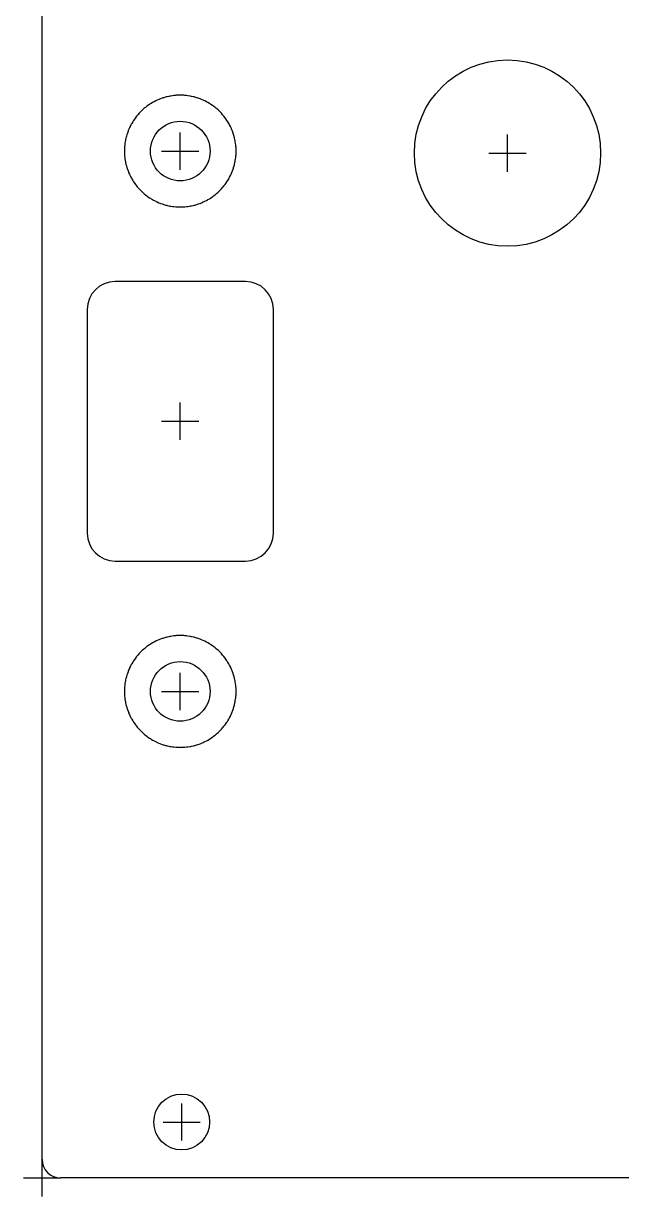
# Model space of a CAD drawing. Header units: millimetres. Extents: x -1 to 101, y -1 to 128.
# Drawn here: x -1 to 31.1, y -1 to 62 of the extents above; entities that cross this region are included whole.
import ezdxf

# ---------------------------------------------------------------- set-up
doc = ezdxf.new("R2010")
doc.units = ezdxf.units.MM
doc.layers.add('Contour', color=7, linetype='CONTINUOUS')
doc.layers.add('Reference_points', color=1, linetype='CONTINUOUS')

msp = doc.modelspace()

# ---------------------------------------------------------------- linework, layer by layer
at = {"layer": 'Contour', "color": 7, "linetype": 'CONTINUOUS'}
for p, q in [((0, 1), (0, 127.4)), ((6.457, 57.947), (6.362, 57.913)), ((6.457, 57.947), (6.362, 57.913)), ((6.486, 57.957), (6.457, 57.947)), ((6.486, 57.957), (6.457, 57.947)), ((6.537, 57.973), (6.486, 57.957)), ((6.537, 57.973), (6.486, 57.957)), ((6.633, 58.001), (6.537, 57.973)), ((6.633, 58.001), (6.537, 57.973)), ((6.667, 58.01), (6.633, 58.001)), ((6.667, 58.01), (6.633, 58.001)), ((6.718, 58.023), (6.667, 58.01)), ((6.718, 58.023), (6.667, 58.01)), ((6.816, 58.045), (6.718, 58.023)), ((6.816, 58.045), (6.718, 58.023)), ((6.861, 58.054), (6.816, 58.045)), ((6.861, 58.054), (6.816, 58.045)), ((6.913, 58.063), (6.861, 58.054)), ((6.913, 58.063), (6.861, 58.054)), ((7.012, 58.078), (6.913, 58.063)), ((7.012, 58.078), (6.913, 58.063)), ((7.084, 58.087), (7.012, 58.078)), ((7.084, 58.087), (7.012, 58.078)), ((7.185, 58.097), (7.084, 58.087)), ((7.185, 58.097), (7.084, 58.087)), ((7.228, 58.101), (7.185, 58.097)), ((7.228, 58.101), (7.185, 58.097)), ((7.281, 58.103), (7.228, 58.101)), ((7.281, 58.103), (7.228, 58.101)), ((7.381, 58.106), (7.281, 58.103)), ((7.381, 58.106), (7.281, 58.103)), ((7.412, 58.107), (7.381, 58.106)), ((7.412, 58.107), (7.381, 58.106)), ((7.465, 58.106), (7.412, 58.107)), ((7.465, 58.106), (7.412, 58.107)), ((7.565, 58.103), (7.465, 58.106)), ((7.565, 58.103), (7.465, 58.106)), ((7.608, 58.101), (7.565, 58.103)), ((7.608, 58.101), (7.565, 58.103)), ((7.661, 58.097), (7.608, 58.101)), ((7.661, 58.097), (7.608, 58.101)), ((7.762, 58.087), (7.661, 58.097)), ((7.762, 58.087), (7.661, 58.097)), ((7.834, 58.078), (7.762, 58.087)), ((7.834, 58.078), (7.762, 58.087)), ((7.933, 58.063), (7.834, 58.078)), ((7.933, 58.063), (7.834, 58.078)), ((7.978, 58.056), (7.933, 58.063)), ((7.978, 58.056), (7.933, 58.063)), ((8.03, 58.045), (7.978, 58.056)), ((8.03, 58.045), (7.978, 58.056)), ((8.128, 58.023), (8.03, 58.045)), ((8.128, 58.023), (8.03, 58.045)), ((8.162, 58.015), (8.128, 58.023)), ((8.162, 58.015), (8.128, 58.023)), ((8.213, 58.001), (8.162, 58.015)), ((8.213, 58.001), (8.162, 58.015)), ((8.309, 57.973), (8.213, 58.001)), ((8.309, 57.973), (8.213, 58.001)), ((8.339, 57.964), (8.309, 57.973)), ((8.339, 57.964), (8.309, 57.973)), ((8.389, 57.947), (8.339, 57.964)), ((8.389, 57.947), (8.339, 57.964)), ((8.484, 57.913), (8.389, 57.947)), ((8.484, 57.913), (8.389, 57.947)), ((5.395, 57.317), (5.338, 57.263)), ((5.395, 57.317), (5.338, 57.263)), ((5.47, 57.384), (5.395, 57.317)), ((5.47, 57.384), (5.395, 57.317)), ((5.513, 57.42), (5.47, 57.384)), ((5.513, 57.42), (5.47, 57.384)), ((5.554, 57.453), (5.513, 57.42)), ((5.554, 57.453), (5.513, 57.42)), ((5.634, 57.514), (5.554, 57.453)), ((5.634, 57.514), (5.554, 57.453)), ((5.69, 57.555), (5.634, 57.514)), ((5.69, 57.555), (5.634, 57.514)), ((5.773, 57.612), (5.69, 57.555)), ((5.773, 57.612), (5.69, 57.555)), ((5.807, 57.634), (5.773, 57.612)), ((5.807, 57.634), (5.773, 57.612)), ((5.852, 57.662), (5.807, 57.634)), ((5.852, 57.662), (5.807, 57.634)), ((5.938, 57.713), (5.852, 57.662)), ((5.938, 57.713), (5.852, 57.662)), ((5.968, 57.731), (5.938, 57.713)), ((5.968, 57.731), (5.938, 57.713)), ((6.015, 57.756), (5.968, 57.731)), ((6.015, 57.756), (5.968, 57.731)), ((6.105, 57.802), (6.015, 57.756)), ((6.105, 57.802), (6.015, 57.756)), ((6.136, 57.817), (6.105, 57.802)), ((6.136, 57.817), (6.105, 57.802)), ((6.184, 57.839), (6.136, 57.817)), ((6.184, 57.839), (6.136, 57.817)), ((6.276, 57.879), (6.184, 57.839)), ((6.276, 57.879), (6.184, 57.839)), ((6.313, 57.894), (6.276, 57.879)), ((6.313, 57.894), (6.276, 57.879)), ((6.362, 57.913), (6.313, 57.894)), ((6.362, 57.913), (6.313, 57.894)), ((8.521, 57.899), (8.484, 57.913)), ((8.521, 57.899), (8.484, 57.913)), ((8.57, 57.879), (8.521, 57.899)), ((8.57, 57.879), (8.521, 57.899)), ((8.662, 57.839), (8.57, 57.879)), ((8.662, 57.839), (8.57, 57.879)), ((8.694, 57.825), (8.662, 57.839)), ((8.694, 57.825), (8.662, 57.839)), ((8.741, 57.802), (8.694, 57.825)), ((8.741, 57.802), (8.694, 57.825)), ((8.831, 57.756), (8.741, 57.802)), ((8.831, 57.756), (8.741, 57.802)), ((8.862, 57.739), (8.831, 57.756)), ((8.862, 57.739), (8.831, 57.756)), ((8.908, 57.713), (8.862, 57.739)), ((8.908, 57.713), (8.862, 57.739)), ((8.994, 57.662), (8.908, 57.713)), ((8.994, 57.662), (8.908, 57.713)), ((9.028, 57.641), (8.994, 57.662)), ((9.028, 57.641), (8.994, 57.662)), ((9.073, 57.612), (9.028, 57.641)), ((9.073, 57.612), (9.028, 57.641)), ((9.156, 57.555), (9.073, 57.612)), ((9.156, 57.555), (9.073, 57.612)), ((9.212, 57.514), (9.156, 57.555)), ((9.212, 57.514), (9.156, 57.555)), ((9.292, 57.453), (9.212, 57.514)), ((9.292, 57.453), (9.212, 57.514)), ((9.336, 57.419), (9.292, 57.453)), ((9.336, 57.419), (9.292, 57.453)), ((9.376, 57.384), (9.336, 57.419)), ((9.376, 57.384), (9.336, 57.419)), ((9.451, 57.317), (9.376, 57.384)), ((9.451, 57.317), (9.376, 57.384)), ((9.508, 57.263), (9.451, 57.317)), ((9.508, 57.263), (9.451, 57.317)), ((4.868, 56.678), (4.817, 56.592)), ((4.868, 56.678), (4.817, 56.592)), ((4.889, 56.712), (4.868, 56.678)), ((4.889, 56.712), (4.868, 56.678)), ((4.918, 56.757), (4.889, 56.712)), ((4.918, 56.757), (4.889, 56.712)), ((4.975, 56.84), (4.918, 56.757)), ((4.975, 56.84), (4.918, 56.757)), ((5.016, 56.896), (4.975, 56.84)), ((5.016, 56.896), (4.975, 56.84)), ((5.077, 56.976), (5.016, 56.896)), ((5.077, 56.976), (5.016, 56.896)), ((5.111, 57.02), (5.077, 56.976)), ((5.111, 57.02), (5.077, 56.976)), ((5.146, 57.06), (5.111, 57.02)), ((5.146, 57.06), (5.111, 57.02)), ((5.213, 57.135), (5.146, 57.06)), ((5.213, 57.135), (5.146, 57.06)), ((5.267, 57.192), (5.213, 57.135)), ((5.267, 57.192), (5.213, 57.135)), ((5.338, 57.263), (5.267, 57.192)), ((5.338, 57.263), (5.267, 57.192)), ((9.579, 57.192), (9.508, 57.263)), ((9.579, 57.192), (9.508, 57.263)), ((9.633, 57.135), (9.579, 57.192)), ((9.633, 57.135), (9.579, 57.192)), ((9.7, 57.06), (9.633, 57.135)), ((9.7, 57.06), (9.633, 57.135)), ((9.736, 57.017), (9.7, 57.06)), ((9.736, 57.017), (9.7, 57.06)), ((9.769, 56.976), (9.736, 57.017)), ((9.769, 56.976), (9.736, 57.017)), ((9.83, 56.896), (9.769, 56.976)), ((9.83, 56.896), (9.769, 56.976)), ((9.871, 56.84), (9.83, 56.896)), ((9.871, 56.84), (9.83, 56.896)), ((9.928, 56.757), (9.871, 56.84)), ((9.928, 56.757), (9.871, 56.84)), ((9.95, 56.723), (9.928, 56.757)), ((9.95, 56.723), (9.928, 56.757)), ((9.978, 56.678), (9.95, 56.723)), ((9.978, 56.678), (9.95, 56.723)), ((10.029, 56.592), (9.978, 56.678)), ((10.029, 56.592), (9.978, 56.678)), ((4.583, 56.073), (4.566, 56.023)), ((4.583, 56.073), (4.566, 56.023)), ((4.617, 56.168), (4.583, 56.073)), ((4.617, 56.168), (4.583, 56.073)), ((4.631, 56.205), (4.617, 56.168)), ((4.631, 56.205), (4.617, 56.168)), ((4.651, 56.254), (4.631, 56.205)), ((4.651, 56.254), (4.631, 56.205)), ((4.691, 56.346), (4.651, 56.254)), ((4.691, 56.346), (4.651, 56.254)), ((4.705, 56.378), (4.691, 56.346)), ((4.705, 56.378), (4.691, 56.346)), ((4.728, 56.425), (4.705, 56.378)), ((4.728, 56.425), (4.705, 56.378)), ((4.774, 56.515), (4.728, 56.425)), ((4.774, 56.515), (4.728, 56.425)), ((4.791, 56.546), (4.774, 56.515)), ((4.791, 56.546), (4.774, 56.515)), ((4.817, 56.592), (4.791, 56.546)), ((4.817, 56.592), (4.791, 56.546)), ((10.047, 56.562), (10.029, 56.592)), ((10.047, 56.562), (10.029, 56.592)), ((10.072, 56.515), (10.047, 56.562)), ((10.072, 56.515), (10.047, 56.562)), ((10.118, 56.425), (10.072, 56.515)), ((10.118, 56.425), (10.072, 56.515)), ((10.133, 56.394), (10.118, 56.425)), ((10.133, 56.394), (10.118, 56.425)), ((10.155, 56.346), (10.133, 56.394)), ((10.155, 56.346), (10.133, 56.394)), ((10.195, 56.254), (10.155, 56.346)), ((10.195, 56.254), (10.155, 56.346)), ((10.21, 56.217), (10.195, 56.254)), ((10.21, 56.217), (10.195, 56.254)), ((10.229, 56.168), (10.21, 56.217)), ((10.229, 56.168), (10.21, 56.217)), ((10.263, 56.073), (10.229, 56.168)), ((10.263, 56.073), (10.229, 56.168)), ((10.273, 56.044), (10.263, 56.073)), ((10.273, 56.044), (10.263, 56.073)), ((10.289, 55.993), (10.273, 56.044)), ((10.289, 55.993), (10.273, 56.044)), ((4.443, 55.446), (4.433, 55.345)), ((4.443, 55.446), (4.433, 55.345)), ((4.452, 55.518), (4.443, 55.446)), ((4.452, 55.518), (4.443, 55.446)), ((4.467, 55.617), (4.452, 55.518)), ((4.467, 55.617), (4.452, 55.518)), ((4.474, 55.662), (4.467, 55.617)), ((4.474, 55.662), (4.467, 55.617)), ((4.485, 55.714), (4.474, 55.662)), ((4.485, 55.714), (4.474, 55.662)), ((4.507, 55.812), (4.485, 55.714)), ((4.507, 55.812), (4.485, 55.714)), ((4.515, 55.846), (4.507, 55.812)), ((4.515, 55.846), (4.507, 55.812)), ((4.529, 55.897), (4.515, 55.846)), ((4.529, 55.897), (4.515, 55.846)), ((4.557, 55.993), (4.529, 55.897)), ((4.557, 55.993), (4.529, 55.897)), ((4.566, 56.023), (4.557, 55.993)), ((4.566, 56.023), (4.557, 55.993)), ((10.317, 55.897), (10.289, 55.993)), ((10.317, 55.897), (10.289, 55.993)), ((10.326, 55.863), (10.317, 55.897)), ((10.326, 55.863), (10.317, 55.897)), ((10.339, 55.812), (10.326, 55.863)), ((10.339, 55.812), (10.326, 55.863)), ((10.361, 55.714), (10.339, 55.812)), ((10.361, 55.714), (10.339, 55.812)), ((10.37, 55.669), (10.361, 55.714)), ((10.37, 55.669), (10.361, 55.714)), ((10.379, 55.617), (10.37, 55.669)), ((10.379, 55.617), (10.37, 55.669)), ((10.394, 55.518), (10.379, 55.617)), ((10.394, 55.518), (10.379, 55.617)), ((10.403, 55.446), (10.394, 55.518)), ((10.403, 55.446), (10.394, 55.518)), ((10.413, 55.345), (10.403, 55.446)), ((10.413, 55.345), (10.403, 55.446)), ((4.424, 55.149), (4.423, 55.096)), ((4.424, 55.149), (4.423, 55.096)), ((4.423, 55.096), (4.424, 55.065)), ((4.423, 55.096), (4.424, 55.065)), ((4.427, 55.249), (4.424, 55.149)), ((4.427, 55.249), (4.424, 55.149)), ((4.424, 55.065), (4.427, 54.965)), ((4.424, 55.065), (4.427, 54.965)), ((4.429, 55.292), (4.427, 55.249)), ((4.429, 55.292), (4.427, 55.249)), ((4.427, 54.965), (4.429, 54.912)), ((4.427, 54.965), (4.429, 54.912)), ((4.433, 55.345), (4.429, 55.292)), ((4.433, 55.345), (4.429, 55.292)), ((4.429, 54.912), (4.433, 54.869)), ((4.429, 54.912), (4.433, 54.869)), ((4.433, 54.869), (4.443, 54.768)), ((4.433, 54.869), (4.443, 54.768)), ((10.403, 54.768), (10.413, 54.869)), ((10.403, 54.768), (10.413, 54.869)), ((10.417, 55.302), (10.413, 55.345)), ((10.417, 55.302), (10.413, 55.345)), ((10.413, 54.869), (10.417, 54.922)), ((10.413, 54.869), (10.417, 54.922)), ((10.419, 55.249), (10.417, 55.302)), ((10.419, 55.249), (10.417, 55.302)), ((10.417, 54.922), (10.419, 54.965)), ((10.417, 54.922), (10.419, 54.965)), ((10.422, 55.149), (10.419, 55.249)), ((10.422, 55.149), (10.419, 55.249)), ((10.419, 54.965), (10.422, 55.065)), ((10.419, 54.965), (10.422, 55.065)), ((10.423, 55.118), (10.422, 55.149)), ((10.423, 55.118), (10.422, 55.149)), ((10.422, 55.065), (10.423, 55.118)), ((10.422, 55.065), (10.423, 55.118)), ((4.443, 54.768), (4.452, 54.696)), ((4.443, 54.768), (4.452, 54.696)), ((4.452, 54.696), (4.467, 54.597)), ((4.452, 54.696), (4.467, 54.597)), ((4.467, 54.597), (4.476, 54.545)), ((4.467, 54.597), (4.476, 54.545)), ((4.476, 54.545), (4.485, 54.5)), ((4.476, 54.545), (4.485, 54.5)), ((4.485, 54.5), (4.507, 54.402)), ((4.485, 54.5), (4.507, 54.402)), ((4.507, 54.402), (4.52, 54.351)), ((4.507, 54.402), (4.52, 54.351)), ((4.52, 54.351), (4.529, 54.317)), ((4.52, 54.351), (4.529, 54.317)), ((4.529, 54.317), (4.557, 54.221)), ((4.529, 54.317), (4.557, 54.221)), ((4.557, 54.221), (4.573, 54.17)), ((4.557, 54.221), (4.573, 54.17)), ((4.573, 54.17), (4.583, 54.141)), ((4.573, 54.17), (4.583, 54.141)), ((10.263, 54.141), (10.28, 54.191)), ((10.263, 54.141), (10.28, 54.191)), ((10.28, 54.191), (10.289, 54.221)), ((10.28, 54.191), (10.289, 54.221)), ((10.289, 54.221), (10.317, 54.317)), ((10.289, 54.221), (10.317, 54.317)), ((10.317, 54.317), (10.331, 54.368)), ((10.317, 54.317), (10.331, 54.368)), ((10.331, 54.368), (10.339, 54.402)), ((10.331, 54.368), (10.339, 54.402)), ((10.339, 54.402), (10.361, 54.5)), ((10.339, 54.402), (10.361, 54.5)), ((10.361, 54.5), (10.372, 54.552)), ((10.361, 54.5), (10.372, 54.552)), ((10.372, 54.552), (10.379, 54.597)), ((10.372, 54.552), (10.379, 54.597)), ((10.379, 54.597), (10.394, 54.696)), ((10.379, 54.597), (10.394, 54.696)), ((10.394, 54.696), (10.403, 54.768)), ((10.394, 54.696), (10.403, 54.768)), ((4.583, 54.141), (4.617, 54.046)), ((4.583, 54.141), (4.617, 54.046)), ((4.617, 54.046), (4.636, 53.997)), ((4.617, 54.046), (4.636, 53.997)), ((4.636, 53.997), (4.651, 53.96)), ((4.636, 53.997), (4.651, 53.96)), ((4.651, 53.96), (4.691, 53.868)), ((4.651, 53.96), (4.691, 53.868)), ((4.691, 53.868), (4.713, 53.82)), ((4.691, 53.868), (4.713, 53.82)), ((4.713, 53.82), (4.728, 53.789)), ((4.713, 53.82), (4.728, 53.789)), ((4.728, 53.789), (4.774, 53.699)), ((4.728, 53.789), (4.774, 53.699)), ((4.774, 53.699), (4.799, 53.652)), ((4.774, 53.699), (4.799, 53.652)), ((4.799, 53.652), (4.817, 53.622)), ((4.799, 53.652), (4.817, 53.622)), ((4.817, 53.622), (4.868, 53.536)), ((4.817, 53.622), (4.868, 53.536)), ((4.868, 53.536), (4.896, 53.491)), ((4.868, 53.536), (4.896, 53.491)), ((9.957, 53.502), (9.978, 53.536)), ((9.957, 53.502), (9.978, 53.536)), ((9.978, 53.536), (10.029, 53.622)), ((9.978, 53.536), (10.029, 53.622)), ((10.029, 53.622), (10.055, 53.668)), ((10.029, 53.622), (10.055, 53.668)), ((10.055, 53.668), (10.072, 53.699)), ((10.055, 53.668), (10.072, 53.699)), ((10.072, 53.699), (10.118, 53.789)), ((10.072, 53.699), (10.118, 53.789)), ((10.118, 53.789), (10.141, 53.836)), ((10.118, 53.789), (10.141, 53.836)), ((10.141, 53.836), (10.155, 53.868)), ((10.141, 53.836), (10.155, 53.868)), ((10.155, 53.868), (10.195, 53.96)), ((10.155, 53.868), (10.195, 53.96)), ((10.195, 53.96), (10.215, 54.009)), ((10.195, 53.96), (10.215, 54.009)), ((10.215, 54.009), (10.229, 54.046)), ((10.215, 54.009), (10.229, 54.046)), ((10.229, 54.046), (10.263, 54.141)), ((10.229, 54.046), (10.263, 54.141)), ((4.896, 53.491), (4.918, 53.457)), ((4.896, 53.491), (4.918, 53.457)), ((4.918, 53.457), (4.975, 53.374)), ((4.918, 53.457), (4.975, 53.374)), ((4.975, 53.374), (5.016, 53.318)), ((4.975, 53.374), (5.016, 53.318)), ((5.016, 53.318), (5.077, 53.238)), ((5.016, 53.318), (5.077, 53.238)), ((5.077, 53.238), (5.11, 53.197)), ((5.077, 53.238), (5.11, 53.197)), ((5.11, 53.197), (5.146, 53.154)), ((5.11, 53.197), (5.146, 53.154)), ((5.146, 53.154), (5.213, 53.079)), ((5.146, 53.154), (5.213, 53.079)), ((5.213, 53.079), (5.267, 53.022)), ((5.213, 53.079), (5.267, 53.022)), ((5.267, 53.022), (5.338, 52.951)), ((5.267, 53.022), (5.338, 52.951)), ((5.338, 52.951), (5.395, 52.897)), ((5.338, 52.951), (5.395, 52.897)), ((5.395, 52.897), (5.47, 52.83)), ((5.395, 52.897), (5.47, 52.83)), ((9.376, 52.83), (9.451, 52.897)), ((9.376, 52.83), (9.451, 52.897)), ((9.451, 52.897), (9.508, 52.951)), ((9.451, 52.897), (9.508, 52.951)), ((9.508, 52.951), (9.579, 53.022)), ((9.508, 52.951), (9.579, 53.022)), ((9.579, 53.022), (9.633, 53.079)), ((9.579, 53.022), (9.633, 53.079)), ((9.633, 53.079), (9.7, 53.154)), ((9.633, 53.079), (9.7, 53.154)), ((9.7, 53.154), (9.735, 53.194)), ((9.7, 53.154), (9.735, 53.194)), ((9.735, 53.194), (9.769, 53.238)), ((9.735, 53.194), (9.769, 53.238)), ((9.769, 53.238), (9.83, 53.318)), ((9.769, 53.238), (9.83, 53.318)), ((9.83, 53.318), (9.871, 53.374)), ((9.83, 53.318), (9.871, 53.374)), ((9.871, 53.374), (9.928, 53.457)), ((9.871, 53.374), (9.928, 53.457)), ((9.928, 53.457), (9.957, 53.502)), ((9.928, 53.457), (9.957, 53.502)), ((5.47, 52.83), (5.51, 52.795)), ((5.47, 52.83), (5.51, 52.795)), ((5.51, 52.795), (5.554, 52.761)), ((5.51, 52.795), (5.554, 52.761)), ((5.554, 52.761), (5.634, 52.7)), ((5.554, 52.761), (5.634, 52.7)), ((5.634, 52.7), (5.69, 52.659)), ((5.634, 52.7), (5.69, 52.659)), ((5.69, 52.659), (5.773, 52.602)), ((5.69, 52.659), (5.773, 52.602)), ((5.773, 52.602), (5.818, 52.573)), ((5.773, 52.602), (5.818, 52.573)), ((5.818, 52.573), (5.852, 52.552)), ((5.818, 52.573), (5.852, 52.552)), ((5.852, 52.552), (5.938, 52.501)), ((5.852, 52.552), (5.938, 52.501)), ((5.938, 52.501), (5.984, 52.475)), ((5.938, 52.501), (5.984, 52.475)), ((5.984, 52.475), (6.015, 52.458)), ((5.984, 52.475), (6.015, 52.458)), ((6.015, 52.458), (6.105, 52.412)), ((6.015, 52.458), (6.105, 52.412)), ((6.105, 52.412), (6.152, 52.389)), ((6.105, 52.412), (6.152, 52.389)), ((6.152, 52.389), (6.184, 52.375)), ((6.152, 52.389), (6.184, 52.375)), ((6.184, 52.375), (6.276, 52.335)), ((6.184, 52.375), (6.276, 52.335)), ((6.276, 52.335), (6.325, 52.315)), ((6.276, 52.335), (6.325, 52.315)), ((6.325, 52.315), (6.362, 52.301)), ((6.325, 52.315), (6.362, 52.301)), ((6.362, 52.301), (6.457, 52.267)), ((6.362, 52.301), (6.457, 52.267)), ((6.457, 52.267), (6.507, 52.25)), ((6.457, 52.267), (6.507, 52.25)), ((8.309, 52.241), (8.36, 52.257)), ((8.309, 52.241), (8.36, 52.257)), ((8.36, 52.257), (8.389, 52.267)), ((8.36, 52.257), (8.389, 52.267)), ((8.389, 52.267), (8.484, 52.301)), ((8.389, 52.267), (8.484, 52.301)), ((8.484, 52.301), (8.533, 52.32)), ((8.484, 52.301), (8.533, 52.32)), ((8.533, 52.32), (8.57, 52.335)), ((8.533, 52.32), (8.57, 52.335)), ((8.57, 52.335), (8.662, 52.375)), ((8.57, 52.335), (8.662, 52.375)), ((8.662, 52.375), (8.71, 52.397)), ((8.662, 52.375), (8.71, 52.397)), ((8.71, 52.397), (8.741, 52.412)), ((8.71, 52.397), (8.741, 52.412)), ((8.741, 52.412), (8.831, 52.458)), ((8.741, 52.412), (8.831, 52.458)), ((8.831, 52.458), (8.878, 52.483)), ((8.831, 52.458), (8.878, 52.483)), ((8.878, 52.483), (8.908, 52.501)), ((8.878, 52.483), (8.908, 52.501)), ((8.908, 52.501), (8.994, 52.552)), ((8.908, 52.501), (8.994, 52.552)), ((8.994, 52.552), (9.039, 52.58)), ((8.994, 52.552), (9.039, 52.58)), ((9.039, 52.58), (9.073, 52.602)), ((9.039, 52.58), (9.073, 52.602)), ((9.073, 52.602), (9.156, 52.659)), ((9.073, 52.602), (9.156, 52.659)), ((9.156, 52.659), (9.212, 52.7)), ((9.156, 52.659), (9.212, 52.7)), ((9.212, 52.7), (9.292, 52.761)), ((9.212, 52.7), (9.292, 52.761)), ((9.292, 52.761), (9.333, 52.794)), ((9.292, 52.761), (9.333, 52.794)), ((9.333, 52.794), (9.376, 52.83)), ((9.333, 52.794), (9.376, 52.83)), ((6.507, 52.25), (6.537, 52.241)), ((6.507, 52.25), (6.537, 52.241)), ((6.537, 52.241), (6.633, 52.213)), ((6.537, 52.241), (6.633, 52.213)), ((6.633, 52.213), (6.684, 52.199)), ((6.633, 52.213), (6.684, 52.199)), ((6.684, 52.199), (6.718, 52.191)), ((6.684, 52.199), (6.718, 52.191)), ((6.718, 52.191), (6.816, 52.169)), ((6.718, 52.191), (6.816, 52.169)), ((6.816, 52.169), (6.868, 52.158)), ((6.816, 52.169), (6.868, 52.158)), ((6.868, 52.158), (6.913, 52.151)), ((6.868, 52.158), (6.913, 52.151)), ((6.913, 52.151), (7.012, 52.136)), ((6.913, 52.151), (7.012, 52.136)), ((7.012, 52.136), (7.084, 52.127)), ((7.012, 52.136), (7.084, 52.127)), ((7.084, 52.127), (7.185, 52.117)), ((7.084, 52.127), (7.185, 52.117)), ((7.185, 52.117), (7.238, 52.113)), ((7.185, 52.117), (7.238, 52.113)), ((7.238, 52.113), (7.281, 52.111)), ((7.238, 52.113), (7.281, 52.111)), ((7.281, 52.111), (7.381, 52.108)), ((7.281, 52.111), (7.381, 52.108)), ((7.381, 52.108), (7.434, 52.107)), ((7.381, 52.108), (7.434, 52.107)), ((7.434, 52.107), (7.465, 52.108)), ((7.434, 52.107), (7.465, 52.108)), ((7.465, 52.108), (7.565, 52.111)), ((7.465, 52.108), (7.565, 52.111)), ((7.565, 52.111), (7.618, 52.113)), ((7.565, 52.111), (7.618, 52.113)), ((7.618, 52.113), (7.661, 52.117)), ((7.618, 52.113), (7.661, 52.117)), ((7.661, 52.117), (7.762, 52.127)), ((7.661, 52.117), (7.762, 52.127)), ((7.762, 52.127), (7.834, 52.136)), ((7.762, 52.127), (7.834, 52.136)), ((7.834, 52.136), (7.933, 52.151)), ((7.834, 52.136), (7.933, 52.151)), ((7.933, 52.151), (7.985, 52.16)), ((7.933, 52.151), (7.985, 52.16)), ((7.985, 52.16), (8.03, 52.169)), ((7.985, 52.16), (8.03, 52.169)), ((8.03, 52.169), (8.128, 52.191)), ((8.03, 52.169), (8.128, 52.191)), ((8.128, 52.191), (8.179, 52.204)), ((8.128, 52.191), (8.179, 52.204)), ((8.179, 52.204), (8.213, 52.213)), ((8.179, 52.204), (8.213, 52.213)), ((8.213, 52.213), (8.309, 52.241)), ((8.213, 52.213), (8.309, 52.241)), ((10.923, 48.107), (3.923, 48.107)), ((2.423, 46.607), (2.423, 34.607)), ((12.423, 34.607), (12.423, 46.607)), ((3.923, 33.107), (10.923, 33.107)), ((6.537, 28.973), (6.486, 28.957)), ((6.537, 28.973), (6.486, 28.957)), ((6.633, 29.001), (6.537, 28.973)), ((6.633, 29.001), (6.537, 28.973)), ((6.667, 29.01), (6.633, 29.001)), ((6.667, 29.01), (6.633, 29.001)), ((6.718, 29.023), (6.667, 29.01)), ((6.718, 29.023), (6.667, 29.01)), ((6.816, 29.045), (6.718, 29.023)), ((6.816, 29.045), (6.718, 29.023)), ((6.861, 29.054), (6.816, 29.045)), ((6.861, 29.054), (6.816, 29.045)), ((6.913, 29.063), (6.861, 29.054)), ((6.913, 29.063), (6.861, 29.054)), ((7.012, 29.078), (6.913, 29.063)), ((7.012, 29.078), (6.913, 29.063)), ((7.084, 29.087), (7.012, 29.078)), ((7.084, 29.087), (7.012, 29.078)), ((7.185, 29.097), (7.084, 29.087)), ((7.185, 29.097), (7.084, 29.087)), ((7.228, 29.101), (7.185, 29.097)), ((7.228, 29.101), (7.185, 29.097)), ((7.281, 29.103), (7.228, 29.101)), ((7.281, 29.103), (7.228, 29.101)), ((7.381, 29.106), (7.281, 29.103)), ((7.381, 29.106), (7.281, 29.103)), ((7.412, 29.107), (7.381, 29.106)), ((7.412, 29.107), (7.381, 29.106)), ((7.465, 29.106), (7.412, 29.107)), ((7.465, 29.106), (7.412, 29.107)), ((7.565, 29.103), (7.465, 29.106)), ((7.565, 29.103), (7.465, 29.106)), ((7.608, 29.101), (7.565, 29.103)), ((7.608, 29.101), (7.565, 29.103)), ((7.661, 29.097), (7.608, 29.101)), ((7.661, 29.097), (7.608, 29.101)), ((7.762, 29.087), (7.661, 29.097)), ((7.762, 29.087), (7.661, 29.097)), ((7.834, 29.078), (7.762, 29.087)), ((7.834, 29.078), (7.762, 29.087)), ((7.933, 29.063), (7.834, 29.078)), ((7.933, 29.063), (7.834, 29.078)), ((7.978, 29.056), (7.933, 29.063)), ((7.978, 29.056), (7.933, 29.063)), ((8.03, 29.045), (7.978, 29.056)), ((8.03, 29.045), (7.978, 29.056)), ((8.128, 29.023), (8.03, 29.045)), ((8.128, 29.023), (8.03, 29.045)), ((8.162, 29.015), (8.128, 29.023)), ((8.162, 29.015), (8.128, 29.023)), ((8.213, 29.001), (8.162, 29.015)), ((8.213, 29.001), (8.162, 29.015)), ((8.309, 28.973), (8.213, 29.001)), ((8.309, 28.973), (8.213, 29.001)), ((8.339, 28.964), (8.309, 28.973)), ((8.339, 28.964), (8.309, 28.973)), ((8.389, 28.947), (8.339, 28.964)), ((8.389, 28.947), (8.339, 28.964)), ((5.47, 28.384), (5.395, 28.317)), ((5.47, 28.384), (5.395, 28.317)), ((5.513, 28.42), (5.47, 28.384)), ((5.513, 28.42), (5.47, 28.384)), ((5.554, 28.453), (5.513, 28.42)), ((5.554, 28.453), (5.513, 28.42)), ((5.634, 28.514), (5.554, 28.453)), ((5.634, 28.514), (5.554, 28.453)), ((5.69, 28.555), (5.634, 28.514)), ((5.69, 28.555), (5.634, 28.514)), ((5.773, 28.612), (5.69, 28.555)), ((5.773, 28.612), (5.69, 28.555)), ((5.807, 28.634), (5.773, 28.612)), ((5.807, 28.634), (5.773, 28.612)), ((5.852, 28.662), (5.807, 28.634)), ((5.852, 28.662), (5.807, 28.634)), ((5.938, 28.713), (5.852, 28.662)), ((5.938, 28.713), (5.852, 28.662)), ((5.968, 28.731), (5.938, 28.713)), ((5.968, 28.731), (5.938, 28.713)), ((6.015, 28.756), (5.968, 28.731)), ((6.015, 28.756), (5.968, 28.731)), ((6.105, 28.802), (6.015, 28.756)), ((6.105, 28.802), (6.015, 28.756)), ((6.136, 28.817), (6.105, 28.802)), ((6.136, 28.817), (6.105, 28.802)), ((6.184, 28.839), (6.136, 28.817)), ((6.184, 28.839), (6.136, 28.817)), ((6.276, 28.879), (6.184, 28.839)), ((6.276, 28.879), (6.184, 28.839)), ((6.313, 28.894), (6.276, 28.879)), ((6.313, 28.894), (6.276, 28.879)), ((6.362, 28.913), (6.313, 28.894)), ((6.362, 28.913), (6.313, 28.894)), ((6.457, 28.947), (6.362, 28.913)), ((6.457, 28.947), (6.362, 28.913)), ((6.486, 28.957), (6.457, 28.947)), ((6.486, 28.957), (6.457, 28.947)), ((8.484, 28.913), (8.389, 28.947)), ((8.484, 28.913), (8.389, 28.947)), ((8.521, 28.899), (8.484, 28.913)), ((8.521, 28.899), (8.484, 28.913)), ((8.57, 28.879), (8.521, 28.899)), ((8.57, 28.879), (8.521, 28.899)), ((8.662, 28.839), (8.57, 28.879)), ((8.662, 28.839), (8.57, 28.879)), ((8.694, 28.825), (8.662, 28.839)), ((8.694, 28.825), (8.662, 28.839)), ((8.741, 28.802), (8.694, 28.825)), ((8.741, 28.802), (8.694, 28.825)), ((8.831, 28.756), (8.741, 28.802)), ((8.831, 28.756), (8.741, 28.802)), ((8.862, 28.739), (8.831, 28.756)), ((8.862, 28.739), (8.831, 28.756)), ((8.908, 28.713), (8.862, 28.739)), ((8.908, 28.713), (8.862, 28.739)), ((8.994, 28.662), (8.908, 28.713)), ((8.994, 28.662), (8.908, 28.713)), ((9.028, 28.641), (8.994, 28.662)), ((9.028, 28.641), (8.994, 28.662)), ((9.073, 28.612), (9.028, 28.641)), ((9.073, 28.612), (9.028, 28.641)), ((9.156, 28.555), (9.073, 28.612)), ((9.156, 28.555), (9.073, 28.612)), ((9.212, 28.514), (9.156, 28.555)), ((9.212, 28.514), (9.156, 28.555)), ((9.292, 28.453), (9.212, 28.514)), ((9.292, 28.453), (9.212, 28.514)), ((9.336, 28.419), (9.292, 28.453)), ((9.336, 28.419), (9.292, 28.453)), ((9.376, 28.384), (9.336, 28.419)), ((9.376, 28.384), (9.336, 28.419)), ((9.451, 28.317), (9.376, 28.384)), ((9.451, 28.317), (9.376, 28.384)), ((4.889, 27.712), (4.868, 27.678)), ((4.889, 27.712), (4.868, 27.678)), ((4.918, 27.757), (4.889, 27.712)), ((4.918, 27.757), (4.889, 27.712)), ((4.975, 27.84), (4.918, 27.757)), ((4.975, 27.84), (4.918, 27.757)), ((5.016, 27.896), (4.975, 27.84)), ((5.016, 27.896), (4.975, 27.84)), ((5.077, 27.976), (5.016, 27.896)), ((5.077, 27.976), (5.016, 27.896)), ((5.111, 28.02), (5.077, 27.976)), ((5.111, 28.02), (5.077, 27.976)), ((5.146, 28.06), (5.111, 28.02)), ((5.146, 28.06), (5.111, 28.02)), ((5.213, 28.135), (5.146, 28.06)), ((5.213, 28.135), (5.146, 28.06)), ((5.267, 28.192), (5.213, 28.135)), ((5.267, 28.192), (5.213, 28.135)), ((5.338, 28.263), (5.267, 28.192)), ((5.338, 28.263), (5.267, 28.192)), ((5.395, 28.317), (5.338, 28.263)), ((5.395, 28.317), (5.338, 28.263)), ((9.508, 28.263), (9.451, 28.317)), ((9.508, 28.263), (9.451, 28.317)), ((9.579, 28.192), (9.508, 28.263)), ((9.579, 28.192), (9.508, 28.263)), ((9.633, 28.135), (9.579, 28.192)), ((9.633, 28.135), (9.579, 28.192)), ((9.7, 28.06), (9.633, 28.135)), ((9.7, 28.06), (9.633, 28.135)), ((9.736, 28.017), (9.7, 28.06)), ((9.736, 28.017), (9.7, 28.06)), ((9.769, 27.976), (9.736, 28.017)), ((9.769, 27.976), (9.736, 28.017)), ((9.83, 27.896), (9.769, 27.976)), ((9.83, 27.896), (9.769, 27.976)), ((9.871, 27.84), (9.83, 27.896)), ((9.871, 27.84), (9.83, 27.896)), ((9.928, 27.757), (9.871, 27.84)), ((9.928, 27.757), (9.871, 27.84)), ((9.95, 27.723), (9.928, 27.757)), ((9.95, 27.723), (9.928, 27.757)), ((9.978, 27.678), (9.95, 27.723)), ((9.978, 27.678), (9.95, 27.723)), ((4.583, 27.073), (4.566, 27.023)), ((4.583, 27.073), (4.566, 27.023)), ((4.617, 27.168), (4.583, 27.073)), ((4.617, 27.168), (4.583, 27.073)), ((4.631, 27.205), (4.617, 27.168)), ((4.631, 27.205), (4.617, 27.168)), ((4.651, 27.254), (4.631, 27.205)), ((4.651, 27.254), (4.631, 27.205)), ((4.691, 27.346), (4.651, 27.254)), ((4.691, 27.346), (4.651, 27.254)), ((4.705, 27.378), (4.691, 27.346)), ((4.705, 27.378), (4.691, 27.346)), ((4.728, 27.425), (4.705, 27.378)), ((4.728, 27.425), (4.705, 27.378)), ((4.774, 27.515), (4.728, 27.425)), ((4.774, 27.515), (4.728, 27.425)), ((4.791, 27.546), (4.774, 27.515)), ((4.791, 27.546), (4.774, 27.515)), ((4.817, 27.592), (4.791, 27.546)), ((4.817, 27.592), (4.791, 27.546)), ((4.868, 27.678), (4.817, 27.592)), ((4.868, 27.678), (4.817, 27.592)), ((10.029, 27.592), (9.978, 27.678)), ((10.029, 27.592), (9.978, 27.678)), ((10.047, 27.562), (10.029, 27.592)), ((10.047, 27.562), (10.029, 27.592)), ((10.072, 27.515), (10.047, 27.562)), ((10.072, 27.515), (10.047, 27.562)), ((10.118, 27.425), (10.072, 27.515)), ((10.118, 27.425), (10.072, 27.515)), ((10.133, 27.394), (10.118, 27.425)), ((10.133, 27.394), (10.118, 27.425)), ((10.155, 27.346), (10.133, 27.394)), ((10.155, 27.346), (10.133, 27.394)), ((10.195, 27.254), (10.155, 27.346)), ((10.195, 27.254), (10.155, 27.346)), ((10.21, 27.217), (10.195, 27.254)), ((10.21, 27.217), (10.195, 27.254)), ((10.229, 27.168), (10.21, 27.217)), ((10.229, 27.168), (10.21, 27.217)), ((10.263, 27.073), (10.229, 27.168)), ((10.263, 27.073), (10.229, 27.168)), ((10.273, 27.044), (10.263, 27.073)), ((10.273, 27.044), (10.263, 27.073)), ((4.443, 26.446), (4.433, 26.345)), ((4.443, 26.446), (4.433, 26.345)), ((4.452, 26.518), (4.443, 26.446)), ((4.452, 26.518), (4.443, 26.446)), ((4.467, 26.617), (4.452, 26.518)), ((4.467, 26.617), (4.452, 26.518)), ((4.474, 26.662), (4.467, 26.617)), ((4.474, 26.662), (4.467, 26.617)), ((4.485, 26.714), (4.474, 26.662)), ((4.485, 26.714), (4.474, 26.662)), ((4.507, 26.812), (4.485, 26.714)), ((4.507, 26.812), (4.485, 26.714)), ((4.515, 26.846), (4.507, 26.812)), ((4.515, 26.846), (4.507, 26.812)), ((4.529, 26.897), (4.515, 26.846)), ((4.529, 26.897), (4.515, 26.846)), ((4.557, 26.993), (4.529, 26.897)), ((4.557, 26.993), (4.529, 26.897)), ((4.566, 27.023), (4.557, 26.993)), ((4.566, 27.023), (4.557, 26.993)), ((10.289, 26.993), (10.273, 27.044)), ((10.289, 26.993), (10.273, 27.044)), ((10.317, 26.897), (10.289, 26.993)), ((10.317, 26.897), (10.289, 26.993)), ((10.326, 26.863), (10.317, 26.897)), ((10.326, 26.863), (10.317, 26.897)), ((10.339, 26.812), (10.326, 26.863)), ((10.339, 26.812), (10.326, 26.863)), ((10.361, 26.714), (10.339, 26.812)), ((10.361, 26.714), (10.339, 26.812)), ((10.37, 26.669), (10.361, 26.714)), ((10.37, 26.669), (10.361, 26.714)), ((10.379, 26.617), (10.37, 26.669)), ((10.379, 26.617), (10.37, 26.669)), ((10.394, 26.518), (10.379, 26.617)), ((10.394, 26.518), (10.379, 26.617)), ((10.403, 26.446), (10.394, 26.518)), ((10.403, 26.446), (10.394, 26.518)), ((10.413, 26.345), (10.403, 26.446)), ((10.413, 26.345), (10.403, 26.446)), ((4.424, 26.149), (4.423, 26.096)), ((4.424, 26.149), (4.423, 26.096)), ((4.423, 26.096), (4.424, 26.065)), ((4.423, 26.096), (4.424, 26.065)), ((4.427, 26.249), (4.424, 26.149)), ((4.427, 26.249), (4.424, 26.149)), ((4.424, 26.065), (4.427, 25.965)), ((4.424, 26.065), (4.427, 25.965)), ((4.429, 26.292), (4.427, 26.249)), ((4.429, 26.292), (4.427, 26.249)), ((4.427, 25.965), (4.429, 25.912)), ((4.427, 25.965), (4.429, 25.912)), ((4.433, 26.345), (4.429, 26.292)), ((4.433, 26.345), (4.429, 26.292)), ((4.429, 25.912), (4.433, 25.869)), ((4.429, 25.912), (4.433, 25.869)), ((4.433, 25.869), (4.443, 25.768)), ((4.433, 25.869), (4.443, 25.768)), ((10.403, 25.768), (10.413, 25.869)), ((10.403, 25.768), (10.413, 25.869)), ((10.417, 26.302), (10.413, 26.345)), ((10.417, 26.302), (10.413, 26.345)), ((10.413, 25.869), (10.417, 25.922)), ((10.413, 25.869), (10.417, 25.922)), ((10.419, 26.249), (10.417, 26.302)), ((10.419, 26.249), (10.417, 26.302)), ((10.417, 25.922), (10.419, 25.965)), ((10.417, 25.922), (10.419, 25.965)), ((10.422, 26.149), (10.419, 26.249)), ((10.422, 26.149), (10.419, 26.249)), ((10.419, 25.965), (10.422, 26.065)), ((10.419, 25.965), (10.422, 26.065)), ((10.423, 26.118), (10.422, 26.149)), ((10.423, 26.118), (10.422, 26.149)), ((10.422, 26.065), (10.423, 26.118)), ((10.422, 26.065), (10.423, 26.118)), ((4.443, 25.768), (4.452, 25.696)), ((4.443, 25.768), (4.452, 25.696)), ((4.452, 25.696), (4.467, 25.597)), ((4.452, 25.696), (4.467, 25.597)), ((4.467, 25.597), (4.476, 25.545)), ((4.467, 25.597), (4.476, 25.545)), ((4.476, 25.545), (4.485, 25.5)), ((4.476, 25.545), (4.485, 25.5)), ((4.485, 25.5), (4.507, 25.402)), ((4.485, 25.5), (4.507, 25.402)), ((4.507, 25.402), (4.52, 25.351)), ((4.507, 25.402), (4.52, 25.351)), ((4.52, 25.351), (4.529, 25.317)), ((4.52, 25.351), (4.529, 25.317)), ((4.529, 25.317), (4.557, 25.221)), ((4.529, 25.317), (4.557, 25.221)), ((4.557, 25.221), (4.573, 25.17)), ((4.557, 25.221), (4.573, 25.17)), ((10.263, 25.141), (10.28, 25.191)), ((10.263, 25.141), (10.28, 25.191)), ((10.28, 25.191), (10.289, 25.221)), ((10.28, 25.191), (10.289, 25.221)), ((10.289, 25.221), (10.317, 25.317)), ((10.289, 25.221), (10.317, 25.317)), ((10.317, 25.317), (10.331, 25.368)), ((10.317, 25.317), (10.331, 25.368)), ((10.331, 25.368), (10.339, 25.402)), ((10.331, 25.368), (10.339, 25.402)), ((10.339, 25.402), (10.361, 25.5)), ((10.339, 25.402), (10.361, 25.5)), ((10.361, 25.5), (10.372, 25.552)), ((10.361, 25.5), (10.372, 25.552)), ((10.372, 25.552), (10.379, 25.597)), ((10.372, 25.552), (10.379, 25.597)), ((10.379, 25.597), (10.394, 25.696)), ((10.379, 25.597), (10.394, 25.696)), ((10.394, 25.696), (10.403, 25.768)), ((10.394, 25.696), (10.403, 25.768)), ((4.573, 25.17), (4.583, 25.141)), ((4.573, 25.17), (4.583, 25.141)), ((4.583, 25.141), (4.617, 25.046)), ((4.583, 25.141), (4.617, 25.046)), ((4.617, 25.046), (4.636, 24.997)), ((4.617, 25.046), (4.636, 24.997)), ((4.636, 24.997), (4.651, 24.96)), ((4.636, 24.997), (4.651, 24.96)), ((4.651, 24.96), (4.691, 24.868)), ((4.651, 24.96), (4.691, 24.868)), ((4.691, 24.868), (4.713, 24.82)), ((4.691, 24.868), (4.713, 24.82)), ((4.713, 24.82), (4.728, 24.789)), ((4.713, 24.82), (4.728, 24.789)), ((4.728, 24.789), (4.774, 24.699)), ((4.728, 24.789), (4.774, 24.699)), ((4.774, 24.699), (4.799, 24.652)), ((4.774, 24.699), (4.799, 24.652)), ((4.799, 24.652), (4.817, 24.622)), ((4.799, 24.652), (4.817, 24.622)), ((4.817, 24.622), (4.868, 24.536)), ((4.817, 24.622), (4.868, 24.536)), ((9.978, 24.536), (10.029, 24.622)), ((9.978, 24.536), (10.029, 24.622)), ((10.029, 24.622), (10.055, 24.668)), ((10.029, 24.622), (10.055, 24.668)), ((10.055, 24.668), (10.072, 24.699)), ((10.055, 24.668), (10.072, 24.699)), ((10.072, 24.699), (10.118, 24.789)), ((10.072, 24.699), (10.118, 24.789)), ((10.118, 24.789), (10.141, 24.836)), ((10.118, 24.789), (10.141, 24.836)), ((10.141, 24.836), (10.155, 24.868)), ((10.141, 24.836), (10.155, 24.868)), ((10.155, 24.868), (10.195, 24.96)), ((10.155, 24.868), (10.195, 24.96)), ((10.195, 24.96), (10.215, 25.009)), ((10.195, 24.96), (10.215, 25.009)), ((10.215, 25.009), (10.229, 25.046)), ((10.215, 25.009), (10.229, 25.046)), ((10.229, 25.046), (10.263, 25.141)), ((10.229, 25.046), (10.263, 25.141)), ((4.868, 24.536), (4.896, 24.491)), ((4.868, 24.536), (4.896, 24.491)), ((4.896, 24.491), (4.918, 24.457)), ((4.896, 24.491), (4.918, 24.457)), ((4.918, 24.457), (4.975, 24.374)), ((4.918, 24.457), (4.975, 24.374)), ((4.975, 24.374), (5.016, 24.318)), ((4.975, 24.374), (5.016, 24.318)), ((5.016, 24.318), (5.077, 24.238)), ((5.016, 24.318), (5.077, 24.238)), ((5.077, 24.238), (5.11, 24.197)), ((5.077, 24.238), (5.11, 24.197)), ((5.11, 24.197), (5.146, 24.154)), ((5.11, 24.197), (5.146, 24.154)), ((5.146, 24.154), (5.213, 24.079)), ((5.146, 24.154), (5.213, 24.079)), ((5.213, 24.079), (5.267, 24.022)), ((5.213, 24.079), (5.267, 24.022)), ((5.267, 24.022), (5.338, 23.951)), ((5.267, 24.022), (5.338, 23.951)), ((5.338, 23.951), (5.395, 23.897)), ((5.338, 23.951), (5.395, 23.897)), ((9.451, 23.897), (9.508, 23.951)), ((9.451, 23.897), (9.508, 23.951)), ((9.508, 23.951), (9.579, 24.022)), ((9.508, 23.951), (9.579, 24.022)), ((9.579, 24.022), (9.633, 24.079)), ((9.579, 24.022), (9.633, 24.079)), ((9.633, 24.079), (9.7, 24.154)), ((9.633, 24.079), (9.7, 24.154)), ((9.7, 24.154), (9.735, 24.194)), ((9.7, 24.154), (9.735, 24.194)), ((9.735, 24.194), (9.769, 24.238)), ((9.735, 24.194), (9.769, 24.238)), ((9.769, 24.238), (9.83, 24.318)), ((9.769, 24.238), (9.83, 24.318)), ((9.83, 24.318), (9.871, 24.374)), ((9.83, 24.318), (9.871, 24.374)), ((9.871, 24.374), (9.928, 24.457)), ((9.871, 24.374), (9.928, 24.457)), ((9.928, 24.457), (9.957, 24.502)), ((9.928, 24.457), (9.957, 24.502)), ((9.957, 24.502), (9.978, 24.536)), ((9.957, 24.502), (9.978, 24.536)), ((5.395, 23.897), (5.47, 23.83)), ((5.395, 23.897), (5.47, 23.83)), ((5.47, 23.83), (5.51, 23.795)), ((5.47, 23.83), (5.51, 23.795)), ((5.51, 23.795), (5.554, 23.761)), ((5.51, 23.795), (5.554, 23.761)), ((5.554, 23.761), (5.634, 23.7)), ((5.554, 23.761), (5.634, 23.7)), ((5.634, 23.7), (5.69, 23.659)), ((5.634, 23.7), (5.69, 23.659)), ((5.69, 23.659), (5.773, 23.602)), ((5.69, 23.659), (5.773, 23.602)), ((5.773, 23.602), (5.818, 23.573)), ((5.773, 23.602), (5.818, 23.573)), ((5.818, 23.573), (5.852, 23.552)), ((5.818, 23.573), (5.852, 23.552)), ((5.852, 23.552), (5.938, 23.501)), ((5.852, 23.552), (5.938, 23.501)), ((5.938, 23.501), (5.984, 23.475)), ((5.938, 23.501), (5.984, 23.475)), ((5.984, 23.475), (6.015, 23.458)), ((5.984, 23.475), (6.015, 23.458)), ((6.015, 23.458), (6.105, 23.412)), ((6.015, 23.458), (6.105, 23.412)), ((6.105, 23.412), (6.152, 23.389)), ((6.105, 23.412), (6.152, 23.389)), ((6.152, 23.389), (6.184, 23.375)), ((6.152, 23.389), (6.184, 23.375)), ((6.184, 23.375), (6.276, 23.335)), ((6.184, 23.375), (6.276, 23.335)), ((6.276, 23.335), (6.325, 23.315)), ((6.276, 23.335), (6.325, 23.315)), ((6.325, 23.315), (6.362, 23.301)), ((6.325, 23.315), (6.362, 23.301)), ((6.362, 23.301), (6.457, 23.267)), ((6.362, 23.301), (6.457, 23.267)), ((8.389, 23.267), (8.484, 23.301)), ((8.389, 23.267), (8.484, 23.301)), ((8.484, 23.301), (8.533, 23.32)), ((8.484, 23.301), (8.533, 23.32)), ((8.533, 23.32), (8.57, 23.335)), ((8.533, 23.32), (8.57, 23.335)), ((8.57, 23.335), (8.662, 23.375)), ((8.57, 23.335), (8.662, 23.375)), ((8.662, 23.375), (8.71, 23.397)), ((8.662, 23.375), (8.71, 23.397)), ((8.71, 23.397), (8.741, 23.412)), ((8.71, 23.397), (8.741, 23.412)), ((8.741, 23.412), (8.831, 23.458)), ((8.741, 23.412), (8.831, 23.458)), ((8.831, 23.458), (8.878, 23.483)), ((8.831, 23.458), (8.878, 23.483)), ((8.878, 23.483), (8.908, 23.501)), ((8.878, 23.483), (8.908, 23.501)), ((8.908, 23.501), (8.994, 23.552)), ((8.908, 23.501), (8.994, 23.552)), ((8.994, 23.552), (9.039, 23.58)), ((8.994, 23.552), (9.039, 23.58)), ((9.039, 23.58), (9.073, 23.602)), ((9.039, 23.58), (9.073, 23.602)), ((9.073, 23.602), (9.156, 23.659)), ((9.073, 23.602), (9.156, 23.659)), ((9.156, 23.659), (9.212, 23.7)), ((9.156, 23.659), (9.212, 23.7)), ((9.212, 23.7), (9.292, 23.761)), ((9.212, 23.7), (9.292, 23.761)), ((9.292, 23.761), (9.333, 23.794)), ((9.292, 23.761), (9.333, 23.794)), ((9.333, 23.794), (9.376, 23.83)), ((9.333, 23.794), (9.376, 23.83)), ((9.376, 23.83), (9.451, 23.897)), ((9.376, 23.83), (9.451, 23.897)), ((6.457, 23.267), (6.507, 23.25)), ((6.457, 23.267), (6.507, 23.25)), ((6.507, 23.25), (6.537, 23.241)), ((6.507, 23.25), (6.537, 23.241)), ((6.537, 23.241), (6.633, 23.213)), ((6.537, 23.241), (6.633, 23.213)), ((6.633, 23.213), (6.684, 23.199)), ((6.633, 23.213), (6.684, 23.199)), ((6.684, 23.199), (6.718, 23.191)), ((6.684, 23.199), (6.718, 23.191)), ((6.718, 23.191), (6.816, 23.169)), ((6.718, 23.191), (6.816, 23.169)), ((6.816, 23.169), (6.868, 23.158)), ((6.816, 23.169), (6.868, 23.158)), ((6.868, 23.158), (6.913, 23.151)), ((6.868, 23.158), (6.913, 23.151)), ((6.913, 23.151), (7.012, 23.136)), ((6.913, 23.151), (7.012, 23.136)), ((7.012, 23.136), (7.084, 23.127)), ((7.012, 23.136), (7.084, 23.127)), ((7.084, 23.127), (7.185, 23.117)), ((7.084, 23.127), (7.185, 23.117)), ((7.185, 23.117), (7.238, 23.113)), ((7.185, 23.117), (7.238, 23.113)), ((7.238, 23.113), (7.281, 23.111)), ((7.238, 23.113), (7.281, 23.111)), ((7.281, 23.111), (7.381, 23.108)), ((7.281, 23.111), (7.381, 23.108)), ((7.381, 23.108), (7.434, 23.107)), ((7.381, 23.108), (7.434, 23.107)), ((7.434, 23.107), (7.465, 23.108)), ((7.434, 23.107), (7.465, 23.108)), ((7.465, 23.108), (7.565, 23.111)), ((7.465, 23.108), (7.565, 23.111)), ((7.565, 23.111), (7.618, 23.113)), ((7.565, 23.111), (7.618, 23.113)), ((7.618, 23.113), (7.661, 23.117)), ((7.618, 23.113), (7.661, 23.117)), ((7.661, 23.117), (7.762, 23.127)), ((7.661, 23.117), (7.762, 23.127)), ((7.762, 23.127), (7.834, 23.136)), ((7.762, 23.127), (7.834, 23.136)), ((7.834, 23.136), (7.933, 23.151)), ((7.834, 23.136), (7.933, 23.151)), ((7.933, 23.151), (7.985, 23.16)), ((7.933, 23.151), (7.985, 23.16)), ((7.985, 23.16), (8.03, 23.169)), ((7.985, 23.16), (8.03, 23.169)), ((8.03, 23.169), (8.128, 23.191)), ((8.03, 23.169), (8.128, 23.191)), ((8.128, 23.191), (8.179, 23.204)), ((8.128, 23.191), (8.179, 23.204)), ((8.179, 23.204), (8.213, 23.213)), ((8.179, 23.204), (8.213, 23.213)), ((8.213, 23.213), (8.309, 23.241)), ((8.213, 23.213), (8.309, 23.241)), ((8.309, 23.241), (8.36, 23.257)), ((8.309, 23.241), (8.36, 23.257)), ((8.36, 23.257), (8.389, 23.267)), ((8.36, 23.257), (8.389, 23.267)), ((100.26, 0), (1, 0))]:
    msp.add_line(p, q, dxfattribs=at)
for centre, radius in [((25, 55), 5), ((7.423, 55.107), 1.6), ((7.423, 55.107), 1.6), ((7.423, 26.107), 1.6), ((7.423, 26.107), 1.6), ((7.5, 3), 1.5)]:
    msp.add_circle(centre, radius, dxfattribs=at)
for centre, radius, start, end in [((3.923, 46.607), 1.5, 90, 180), ((10.923, 46.607), 1.5, 0, 90), ((3.923, 34.607), 1.5, 180, 270), ((10.923, 34.607), 1.5, 270, 360), ((1, 1), 1, 180, 270)]:
    msp.add_arc(centre, radius, start, end, dxfattribs=at)
at = {"layer": 'Reference_points', "color": 1, "linetype": 'CONTINUOUS'}
for p, q in [((7.423, 54.107), (7.423, 56.107)), ((25, 54), (25, 56)), ((6.423, 55.107), (8.423, 55.107)), ((24, 55), (26, 55)), ((7.423, 39.607), (7.423, 41.607)), ((7.423, 39.607), (7.423, 41.607)), ((6.423, 40.607), (8.423, 40.607)), ((6.423, 40.607), (8.423, 40.607)), ((7.423, 25.107), (7.423, 27.107)), ((6.423, 26.107), (8.423, 26.107)), ((7.5, 2), (7.5, 4)), ((6.5, 3), (8.5, 3)), ((0, -1), (0, 1)), ((-1, 0), (1, 0))]:
    msp.add_line(p, q, dxfattribs=at)

doc.saveas('drawing.dxf')
